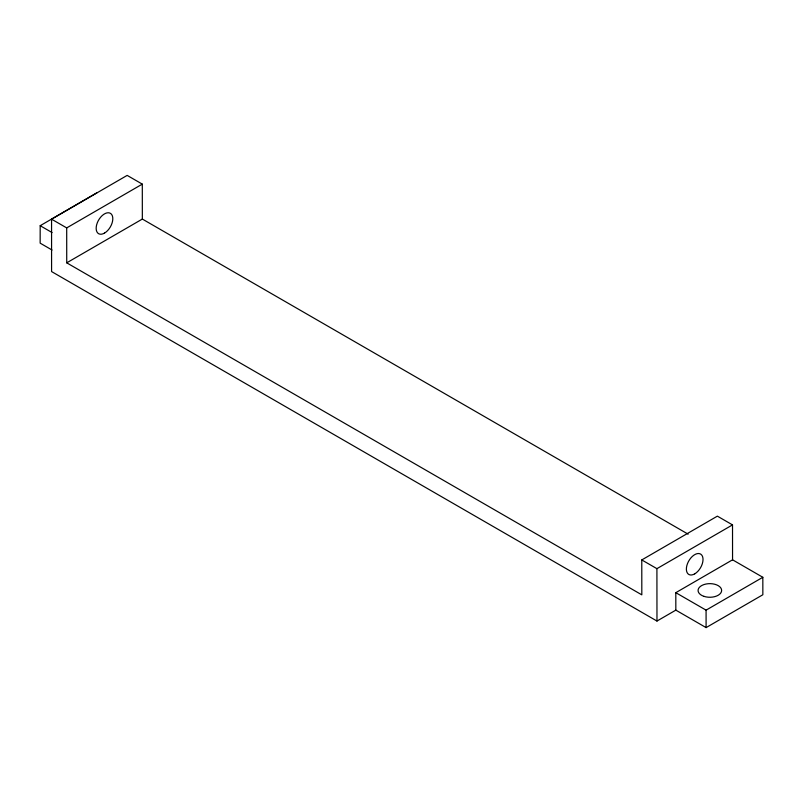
<?xml version="1.0" encoding="UTF-8"?>
<svg xmlns="http://www.w3.org/2000/svg" width="803" height="803" viewBox="0 0 803 803"><rect width="100%" height="100%" fill="white"/><g stroke="black" fill="none" stroke-linecap="round" stroke-linejoin="round"><path stroke-width="1.2" d="M96.862 192.8L40.19 225.703L40.15 243.148L52.054 250.024M51.563 219.169L66.699 227.901L66.729 262.832L641.818 594.852L641.778 559.932L717.38 516.148L732.517 524.891L732.557 559.811L675.805 592.674L675.835 610.129L656.974 621.05L51.583 271.575L51.563 219.169L127.165 175.395L142.302 184.128L142.342 219.058L688.131 534.166M66.699 227.901L142.302 184.128M66.729 262.832L142.342 219.058M656.974 621.05L656.914 568.665L732.517 524.891M762.83 577.287L762.85 594.752L706.098 627.605L706.078 610.15L762.83 577.287L732.557 559.811M641.778 559.932L656.914 568.665M40.19 225.703L52.085 232.569M675.805 592.674L706.078 610.15M675.835 610.129L706.098 627.605M694.715 573.864A11.774 6.795 -60 0 0 701.902 555.285A11.774 6.795 -60 0 0 687.488 563.626A11.774 6.795 -60 0 0 694.715 573.864M104.5 233.101A11.774 6.795 -60 0 0 111.687 214.521A11.774 6.795 -60 0 0 97.273 222.873A11.774 6.795 -60 0 0 104.5 233.101M703.97 596.358A11.774 6.805 -0.1 0 0 721.636 590.446A11.774 6.805 -0.1 0 0 703.97 584.564A11.774 6.805 -0.1 0 0 703.97 596.358"/></g></svg>
